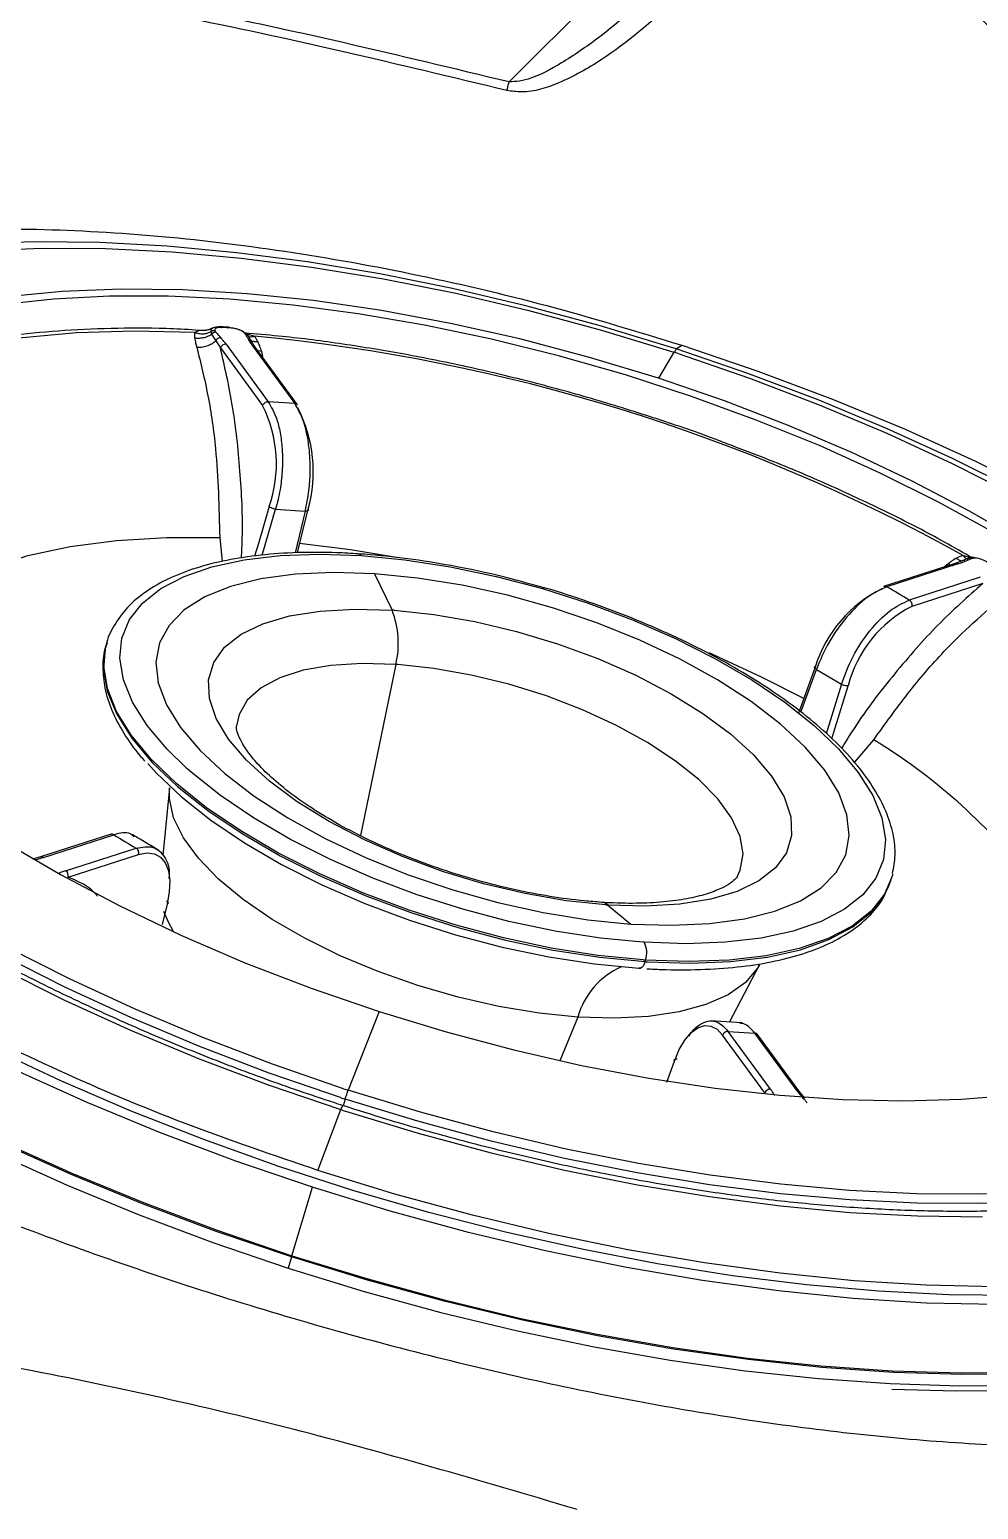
# Model space of a CAD drawing. Extents: x 400 to 501, y 484 to 634.
# Drawn here: x 452.685 to 454.964, y 540.84 to 544.394 of the extents above; entities that cross this region are included whole.
import ezdxf

# ---------------------------------------------------------------- set-up
doc = ezdxf.new("R2010")
doc.units = 0
doc.header["$MEASUREMENT"] = 0
doc.layers.add('DIM', color=3, linetype='Continuous')
doc.layers.add('GEOMETRY', color=3, linetype='Continuous', lineweight=25)

# ---------------------------------------------------------------- blocks, each defined once
blk = doc.blocks.new('2026 GRANDEE')
at = {"layer": 'GEOMETRY', "ltscale": 16}
for p, q in [((3.4119, -52.5717), (3.716, -52.2676)), ((2.6804, -53.1684), (2.6587, -53.1674)), ((2.6949, -53.172), (2.6966, -53.1777)), ((2.7373, -53.1606), (2.7234, -53.1597)), ((2.6966, -53.1777), (2.7069, -53.1934)), ((2.7069, -53.1934), (2.7181, -53.2106)), ((2.7317, -53.2013), (2.8331, -53.3397)), ((2.7842, -53.1803), (2.7798, -53.1752)), ((2.787, -53.1759), (2.7799, -53.1753)), ((2.7804, -53.1759), (2.8, -53.1826)), ((2.7922, -53.1941), (2.7841, -53.1802)), ((2.8018, -53.2088), (2.7921, -53.1939)), ((2.7953, -53.2055), (2.8967, -53.3439)), ((2.9032, -53.3472), (2.8018, -53.2088)), ((3.8134, -53.213), (3.827, -53.2041)), ((2.7181, -53.2106), (2.8195, -53.349)), ((2.8174, -53.219), (2.8081, -53.2175)), ((2.8213, -53.2355), (2.8174, -53.219)), ((3.8073, -53.2206), (3.7706, -53.2834)), ((2.8967, -53.3439), (2.8331, -53.3397)), ((2.8357, -53.5916), (2.8095, -53.6801)), ((2.8182, -53.7081), (2.8509, -53.5978)), ((2.8509, -53.5978), (2.9221, -53.6026)), ((2.9033, -53.7022), (2.9287, -53.5978)), ((2.9221, -53.6026), (2.8977, -53.7026)), ((2.7166, -53.6661), (2.7227, -53.7234)), ((2.8095, -53.6801), (2.8004, -53.7105)), ((4.4835, -53.7283), (4.3115, -53.7836)), ((4.4902, -53.7292), (4.3197, -53.7841)), ((4.4669, -53.7287), (4.4573, -53.7367)), ((4.5007, -53.7217), (4.4833, -53.7283)), ((4.515, -53.7155), (4.5005, -53.7217)), ((4.5029, -53.7088), (4.506, -53.7127)), ((4.5029, -53.7088), (4.521, -53.7142)), ((4.519, -53.7149), (4.5115, -53.7175)), ((4.5221, -53.7138), (4.515, -53.7155)), ((3.0882, -53.7528), (3.1306, -53.8403)), ((4.5439, -53.7613), (4.3734, -53.8161)), ((4.5498, -53.7766), (4.3793, -53.8315)), ((2.4453, -53.9185), (2.4442, -53.9223)), ((3.1398, -53.9705), (3.0548, -54.3817)), ((4.1479, -53.975), (4.1073, -54.0877)), ((4.113, -54.0857), (4.1501, -53.9825)), ((4.1501, -53.9825), (4.2102, -54.0184)), ((4.2102, -54.0184), (4.1739, -54.1371)), ((4.1923, -54.1336), (4.2264, -54.0219)), ((4.1875, -54.1492), (4.1923, -54.1336)), ((4.2415, -54.2062), (4.2881, -54.1518)), ((2.5957, -54.2671), (2.5795, -54.4299)), ((2.4581, -54.3779), (2.2861, -54.4332)), ((2.2928, -54.4341), (2.462, -54.3797)), ((2.3464, -54.4662), (2.5157, -54.4118)), ((2.2859, -54.4332), (2.267, -54.4383)), ((2.3524, -54.4816), (2.5217, -54.4271)), ((4.3236, -54.5045), (4.3299, -54.4872)), ((4.3299, -54.4872), (4.331, -54.4834)), ((2.59, -54.5464), (2.5783, -54.5952)), ((3.6495, -54.5486), (3.7046, -54.5942)), ((3.7366, -54.638), (3.7243, -54.6371)), ((3.7397, -54.6808), (3.7385, -54.6846)), ((3.9414, -54.8297), (4.0137, -54.6919)), ((3.0997, -54.8045), (3.0253, -54.9933)), ((3.5771, -54.8176), (3.5338, -54.9225)), ((3.972, -54.8317), (3.8953, -54.8266)), ((4.0265, -54.9998), (3.925, -54.8613)), ((3.9386, -54.852), (4.0023, -54.8562)), ((4.0401, -54.9905), (3.9386, -54.852)), ((4.1038, -54.9948), (4.0023, -54.8562)), ((4.1102, -54.9981), (4.0086, -54.8594)), ((3.7909, -54.9742), (3.8091, -54.9236)), ((3.0181, -55.0149), (3.0134, -55.0306)), ((4.1222, -55.0127), (4.1103, -54.9981)), ((4.1139, -55.0025), (4.1106, -54.9981)), ((2.9527, -55.1862), (3.0075, -55.04)), ((2.8902, -55.3908), (2.9394, -55.2265)), ((2.8889, -55.3938), (2.8808, -55.4206)), ((2.8808, -55.4206), (2.8806, -55.4213))]:
    blk.add_line(p, q, dxfattribs=at)
at = {"layer": 'GEOMETRY', "ltscale": 16, "flags": 128}
for points in [[(3.8024, -53.2095), (3.6279, -53.1565), (3.4521, -53.1092), (3.2761, -53.0678), (3.1009, -53.0327), (2.9275, -53.0039), (2.7569, -52.9817), (2.5901, -52.9662), (2.4281, -52.9575), (2.2719, -52.9557), (2.1223, -52.9607), (1.9803, -52.9725), (1.8467, -52.991), (1.7221, -53.0162), (1.6169, -53.0449)], [(1.4032, -53.184), (1.4479, -53.1556), (1.5366, -53.1099), (1.6369, -53.0703), (1.7481, -53.037), (1.8696, -53.0103), (2.0005, -52.9904), (2.1402, -52.9773), (2.2877, -52.9712), (2.4421, -52.972), (2.6026, -52.9799), (2.768, -52.9946), (2.9374, -53.0162), (3.1098, -53.0445), (3.284, -53.0793), (3.4591, -53.1204), (3.6338, -53.1676), (3.8073, -53.2206)], [(2.1908, -54.7004), (2.3435, -54.7768), (2.5025, -54.8493), (2.6668, -54.9176), (2.8355, -54.9813), (3.0075, -55.0399)], [(4.5767, -53.6541), (4.4438, -53.5809), (4.3037, -53.5111), (4.1574, -53.4451), (4.0058, -53.3836), (3.8501, -53.3268), (3.6914, -53.2753), (3.5309, -53.2294), (3.3696, -53.1894), (3.2088, -53.1555), (3.0496, -53.1282), (2.8932, -53.1075), (2.7406, -53.0935), (2.593, -53.0865), (2.4514, -53.0864), (2.3168, -53.0933), (2.1903, -53.107)], [(3.7707, -53.2834), (3.6049, -53.2331), (3.4379, -53.189), (3.2709, -53.1514), (3.1051, -53.1206), (2.9418, -53.0968), (2.7823, -53.0803), (2.6277, -53.071), (2.4793, -53.0692), (2.3382, -53.0748), (2.2054, -53.0878), (2.082, -53.108), (1.9688, -53.1354), (1.8669, -53.1697), (1.7768, -53.2106), (1.6994, -53.2579), (1.6352, -53.3111), (1.5847, -53.37), (1.5608, -53.4084)], [(2.6561, -53.1731), (2.5109, -53.1701), (2.3726, -53.1744), (2.2423, -53.1859), (2.1209, -53.2045), (2.0095, -53.2301), (1.9088, -53.2625), (1.8196, -53.3013), (1.7427, -53.3465), (1.6786, -53.3974), (1.6277, -53.4539), (1.5906, -53.5155)], [(3.827, -53.2041), (4.0096, -53.2663), (4.1886, -53.3336), (4.3632, -53.4058), (4.5323, -53.4824), (4.6951, -53.563), (4.8505, -53.6471), (4.9978, -53.7343), (5.1361, -53.8241), (5.2646, -53.9159), (5.3827, -54.0093), (5.4896, -54.1038), (5.5847, -54.1987), (5.6676, -54.2936), (5.7225, -54.366)], [(5.3989, -54.094), (5.3688, -54.0642), (5.2706, -53.975), (5.1615, -53.8867), (5.0423, -53.7998), (4.9134, -53.7148), (4.7758, -53.6322), (4.6301, -53.5525), (4.4774, -53.4762), (4.3184, -53.4037), (4.1541, -53.3354), (3.9854, -53.2717), (3.8134, -53.213)], [(3.8185, -53.2242), (3.9893, -53.283), (4.1567, -53.3468), (4.3194, -53.4153), (4.4767, -53.488), (4.6274, -53.5645), (4.7707, -53.6444), (4.9056, -53.7271), (5.0314, -53.8122), (5.1473, -53.8991), (5.2525, -53.9872), (5.3465, -54.0761), (5.4286, -54.1652), (5.4983, -54.2539), (5.5552, -54.3417), (5.599, -54.428), (5.6245, -54.4959)], [(5.3453, -54.5794), (5.3494, -54.5524), (5.3504, -54.4801), (5.3376, -54.4045), (5.3111, -54.3264), (5.271, -54.2463), (5.2178, -54.1647), (5.1517, -54.0822), (5.0732, -53.9994), (4.983, -53.917), (4.8816, -53.8354), (4.7697, -53.7554), (4.6483, -53.6775), (4.5181, -53.6022), (4.3801, -53.5301), (4.2353, -53.4617), (4.0847, -53.3974), (3.9295, -53.3379), (3.7707, -53.2834)], [(4.631, -55.4864), (4.4682, -55.4847), (4.2997, -55.4762), (4.1264, -55.4609), (3.949, -55.4389), (3.7687, -55.4103), (3.5863, -55.3753), (3.4029, -55.3341), (3.2194, -55.2869), (3.0367, -55.234), (2.856, -55.1755), (2.678, -55.1119), (2.5039, -55.0435), (2.3344, -54.9706), (2.1705, -54.8936)], [(1.5284, -53.493), (1.5262, -53.5025), (1.5187, -53.5753), (1.5258, -53.6516), (1.5474, -53.7309), (1.5833, -53.8125), (1.6334, -53.8959), (1.6971, -53.9805), (1.7741, -54.0655), (1.8637, -54.1504), (1.9653, -54.2345), (2.0781, -54.3171), (2.2012, -54.3976), (2.3337, -54.4755), (2.4746, -54.55), (2.6228, -54.6207), (2.7772, -54.6871), (2.9365, -54.7485), (3.0997, -54.8045)], [(2.8889, -55.3938), (2.7084, -55.3324), (2.5313, -55.266), (2.3584, -55.1949), (2.1907, -55.1195), (2.0291, -55.0402), (1.8745, -54.9575), (1.7276, -54.8717), (1.5893, -54.7834), (1.4603, -54.693), (1.3412, -54.6009), (1.2328, -54.5078), (1.1356, -54.414), (1.0501, -54.3201), (0.9767, -54.2266), (0.916, -54.1339), (0.8681, -54.0426), (0.8333, -53.9532), (0.8119, -53.8661), (0.8039, -53.7818), (0.8095, -53.7008), (0.8284, -53.6234), (0.855, -53.561)], [(0.8308, -53.6417), (0.817, -53.7029), (0.8115, -53.7837), (0.8195, -53.8677), (0.8408, -53.9545), (0.8755, -54.0437), (0.9232, -54.1347), (0.9838, -54.2271), (1.0569, -54.3203), (1.1422, -54.4139), (1.2391, -54.5074), (1.3472, -54.6003), (1.4659, -54.6921), (1.5945, -54.7822), (1.7324, -54.8703), (1.8788, -54.9558), (2.033, -55.0383), (2.1941, -55.1173), (2.3613, -55.1925), (2.5337, -55.2634), (2.7103, -55.3296), (2.8902, -55.3908)], [(2.9394, -55.2265), (2.7552, -55.1638), (2.5746, -55.0958), (2.3984, -55.023), (2.2277, -54.9457), (2.0635, -54.8643), (1.9067, -54.7795), (1.758, -54.6915), (1.6185, -54.6009), (1.4888, -54.5082), (1.3697, -54.414), (1.2618, -54.3187), (1.1658, -54.2229), (1.0822, -54.1271), (1.0114, -54.0319), (0.9539, -53.9377), (0.9099, -53.8452), (0.8798, -53.7548), (0.8636, -53.667), (0.8634, -53.6647)], [(2.0765, -53.7802), (2.0875, -53.7741), (2.1656, -53.7384), (2.2557, -53.7094), (2.357, -53.6875), (2.4683, -53.6729), (2.5886, -53.6657), (2.7166, -53.6661)], [(2.6377, -54.2206), (2.5891, -54.1734), (2.5419, -54.117), (2.5071, -54.0614), (2.4853, -54.0075), (2.4767, -53.956), (2.4816, -53.9076), (2.4998, -53.8631), (2.5311, -53.8232), (2.575, -53.7884), (2.6309, -53.7591), (2.698, -53.736), (2.7752, -53.7192), (2.8615, -53.709), (2.9556, -53.7056), (3.0561, -53.709)], [(2.9082, -53.6794), (3.0304, -53.695), (3.1413, -53.7134)], [(3.0561, -53.709), (3.1616, -53.7192), (3.2705, -53.736), (3.3812, -53.7592), (3.4922, -53.7885), (3.6017, -53.8233), (3.7083, -53.8633), (3.8103, -53.9078), (3.9063, -53.9562), (3.9948, -54.0077), (4.0747, -54.0616), (4.1446, -54.1172), (4.2036, -54.1736), (4.2508, -54.23), (4.2856, -54.2856), (4.3075, -54.3395), (4.316, -54.3911), (4.3111, -54.4394), (4.2929, -54.4839), (4.2616, -54.5238), (4.2177, -54.5587), (4.1618, -54.5879), (4.0948, -54.6111), (4.0175, -54.6279), (3.9313, -54.638), (3.8372, -54.6414), (3.7366, -54.638)], [(3.0882, -53.7528), (2.9898, -53.7497), (2.8983, -53.7539), (2.8154, -53.7652), (2.7425, -53.7836), (2.6807, -53.8086), (2.6312, -53.8398), (2.5947, -53.8768), (2.572, -53.9188), (2.5634, -53.9652), (2.569, -54.0152), (2.5888, -54.0679), (2.6224, -54.1223), (2.6693, -54.1777), (2.7286, -54.233), (2.7993, -54.2872), (2.8802, -54.3395), (2.97, -54.389), (3.067, -54.4348), (3.1697, -54.4761), (3.2763, -54.5123), (3.3849, -54.5426), (3.4938, -54.5666), (3.6009, -54.5839), (3.7046, -54.5942)], [(3.7046, -54.5942), (3.803, -54.5973), (3.8944, -54.5931), (3.9773, -54.5818), (4.0502, -54.5635), (4.112, -54.5384), (4.1616, -54.5072), (4.198, -54.4702), (4.2207, -54.4282), (4.2293, -54.3818), (4.2237, -54.3318), (4.2039, -54.2792), (4.1703, -54.2247), (4.1235, -54.1693), (4.0642, -54.1141), (3.9934, -54.0598), (3.9125, -54.0075), (3.8227, -53.958), (3.7257, -53.9122), (3.623, -53.8709), (3.5164, -53.8348), (3.4078, -53.8044), (3.299, -53.7804), (3.1918, -53.7631), (3.0882, -53.7528)], [(3.6444, -54.5483), (3.5491, -54.5382), (3.4505, -54.5211), (3.3507, -54.4975), (3.2517, -54.4677), (3.1555, -54.4323), (3.0641, -54.3922), (2.9792, -54.348), (2.9027, -54.3007), (2.8361, -54.2513), (2.7806, -54.2007), (2.7376, -54.15), (2.7077, -54.1002), (2.6917, -54.0523), (2.6898, -54.0073), (2.7021, -53.9661), (2.7283, -53.9295), (2.7679, -53.8983), (2.8202, -53.873), (2.8839, -53.8543), (2.958, -53.8425), (3.0408, -53.8378), (3.1306, -53.8403)], [(3.1357, -53.8407), (3.2311, -53.8508), (3.3297, -53.8678), (3.4295, -53.8915), (3.5285, -53.9213), (3.6247, -53.9566), (3.7161, -53.9968), (3.8009, -54.041), (3.8775, -54.0882), (3.9441, -54.1377), (3.9995, -54.1882), (4.0426, -54.239), (4.0725, -54.2888), (4.0885, -54.3367), (4.0904, -54.3817), (4.0781, -54.4229), (4.0519, -54.4595), (4.0122, -54.4907), (3.96, -54.5159), (3.8962, -54.5347), (3.8222, -54.5465), (3.7394, -54.5512), (3.6495, -54.5486)], [(3.0069, -55.0112), (2.835, -54.9521), (2.6666, -54.8879), (2.5029, -54.819), (2.3447, -54.7458), (2.193, -54.6688), (2.0489, -54.5884), (1.9131, -54.5052), (1.7866, -54.4196), (1.67, -54.3323), (1.5641, -54.2436), (1.4696, -54.1542), (1.387, -54.0645), (1.3168, -53.9753), (1.2603, -53.8883)], [(2.4429, -53.9274), (2.4434, -53.9254), (2.4453, -53.9185)], [(0.8168, -53.9511), (0.8253, -53.9801), (0.86, -54.0695), (0.9079, -54.1608), (0.9687, -54.2534), (1.042, -54.3469), (1.1276, -54.4408), (1.2248, -54.5346), (1.3332, -54.6278), (1.4522, -54.7198), (1.5813, -54.8102), (1.7196, -54.8986), (1.8664, -54.9843), (2.0211, -55.0671), (2.1827, -55.1463), (2.3504, -55.2217), (2.5232, -55.2928), (2.7004, -55.3592), (2.8808, -55.4206)], [(2.4442, -53.9223), (2.4416, -53.9317), (2.4371, -53.9817), (2.4463, -54.0349), (2.4692, -54.0905), (2.5054, -54.1479), (2.5544, -54.206), (2.6155, -54.2642), (2.6879, -54.3214), (2.7703, -54.377), (2.8618, -54.4301), (2.9608, -54.4799), (3.0661, -54.5257), (3.176, -54.5669), (3.289, -54.6027), (3.4034, -54.6329), (3.5175, -54.6567), (3.6298, -54.6741), (3.7385, -54.6846)], [(3.7344, -54.6804), (3.6254, -54.6696), (3.513, -54.6519), (3.3988, -54.6277), (3.2844, -54.5973), (3.1715, -54.5611), (3.0618, -54.5197), (2.9568, -54.4737), (2.8581, -54.4237), (2.7671, -54.3705), (2.6851, -54.3148), (2.6133, -54.2574), (2.5528, -54.1993), (2.5044, -54.1411), (2.4688, -54.0839), (2.4466, -54.0283), (2.4381, -53.9752), (2.4429, -53.9274)], [(3.892, -53.9421), (4.0179, -54.0001), (4.1206, -54.0529)], [(3.1398, -53.9705), (3.0583, -53.9683), (2.9835, -53.9731), (2.9172, -53.9846), (2.8609, -54.0026), (2.8158, -54.0268), (2.7828, -54.0565), (2.7629, -54.0912), (2.7568, -54.1184)], [(3.9609, -54.4792), (3.9673, -54.4647), (3.9739, -54.4259), (3.9669, -54.3838), (3.9466, -54.3393), (3.9134, -54.2935), (3.8679, -54.2474), (3.8113, -54.2019), (3.7448, -54.1581), (3.6698, -54.117), (3.5881, -54.0794), (3.5014, -54.0463), (3.4116, -54.0183), (3.3209, -53.9961), (3.2311, -53.9801), (3.1443, -53.9708)], [(3.0141, -54.9897), (2.8433, -54.931), (2.676, -54.8671), (2.5132, -54.7986), (2.3559, -54.7259), (2.2052, -54.6494), (2.0619, -54.5695), (1.927, -54.4868), (1.8012, -54.4017), (1.6853, -54.3148), (1.5801, -54.2267), (1.4861, -54.1378), (1.404, -54.0488), (1.3775, -54.0168)], [(3.0185, -55.0435), (3.193, -55.0965), (3.3688, -55.1438), (3.5448, -55.1851), (3.72, -55.2203), (3.8934, -55.249), (4.064, -55.2712), (4.2308, -55.2867), (4.3928, -55.2954), (4.549, -55.2973)], [(2.5437, -54.2088), (2.5646, -54.2319), (2.6244, -54.2888), (2.6952, -54.3449), (2.7759, -54.3992), (2.8653, -54.4512), (2.9623, -54.4999), (3.0652, -54.5447), (3.1728, -54.585), (3.2833, -54.6201), (3.3953, -54.6496), (3.507, -54.6729), (3.6168, -54.6899), (3.7232, -54.7002)], [(3.7243, -54.6371), (3.6312, -54.6278), (3.5223, -54.611), (3.4115, -54.5878), (3.3006, -54.5585), (3.191, -54.5237), (3.0844, -54.4837), (2.9824, -54.4392), (2.8864, -54.3909), (2.7979, -54.3393), (2.7181, -54.2854), (2.6481, -54.2298), (2.6377, -54.2206)], [(3.5771, -54.8176), (3.4839, -54.8083), (3.3876, -54.7923), (3.2898, -54.7701), (3.1924, -54.7421), (3.0973, -54.7086), (3.0062, -54.6705), (2.9207, -54.6284), (2.8425, -54.5831), (2.7731, -54.5353), (2.7138, -54.4861), (2.6655, -54.4364), (2.6293, -54.387), (2.6058, -54.3388), (2.5955, -54.2929), (2.5957, -54.2668)], [(2.5217, -54.4271), (2.5418, -54.4233), (2.5596, -54.4255), (2.5744, -54.4337), (2.5857, -54.4475), (2.5931, -54.4664), (2.5963, -54.4897), (2.5953, -54.5167), (2.59, -54.5464)], [(4.331, -54.4834), (4.3139, -54.5222), (4.2815, -54.5634), (4.236, -54.5992), (4.1783, -54.6293), (4.1091, -54.6531), (4.0294, -54.6704), (3.9404, -54.6809), (3.8433, -54.6843), (3.7397, -54.6808)], [(4.3334, -54.4745), (4.3329, -54.4765), (4.331, -54.4834)], [(3.7441, -54.6849), (3.8475, -54.6881), (3.9441, -54.6842), (4.0326, -54.6734), (4.1118, -54.6558), (4.1805, -54.6316), (4.2376, -54.6013), (4.2823, -54.5651), (4.3141, -54.5238), (4.3236, -54.5045)], [(2.5816, -54.5636), (2.5915, -54.5874), (2.6057, -54.6129)], [(3.0997, -54.8045), (3.2609, -54.8535), (3.4234, -54.8967), (3.586, -54.9337), (3.7475, -54.9643), (3.9067, -54.9883), (4.0625, -55.0055), (4.2138, -55.0157), (4.3595, -55.019), (4.4986, -55.0152), (4.63, -55.0044), (4.7527, -54.9867), (4.866, -54.9622), (4.969, -54.9311), (5.0609, -54.8936), (5.1411, -54.85), (5.209, -54.8005), (5.2641, -54.7457), (5.3061, -54.6857), (5.3312, -54.6311)], [(4.0135, -54.6924), (4.0089, -54.7004), (3.9796, -54.7349), (3.9379, -54.7642), (3.8845, -54.7878), (3.8205, -54.8052), (3.7469, -54.8161), (3.6653, -54.8203), (3.5771, -54.8176)], [(3.7385, -54.6846), (3.7371, -54.6886), (3.7355, -54.6922), (3.7337, -54.6952), (3.7317, -54.6976), (3.7296, -54.6994), (3.7275, -54.7004), (3.7253, -54.7006), (3.7232, -54.7002)], [(3.8091, -54.9236), (3.8208, -54.8959), (3.8344, -54.8728), (3.8493, -54.8551), (3.8651, -54.8433), (3.8811, -54.838), (3.8968, -54.8393), (3.9116, -54.8471), (3.925, -54.8613)], [(5.8486, -54.9901), (5.809, -55.0619), (5.756, -55.1289), (5.6897, -55.1907), (5.6105, -55.2469), (5.5189, -55.2972), (5.4154, -55.3413), (5.3006, -55.3791), (5.1751, -55.4102), (5.0396, -55.4346), (4.8949, -55.452), (4.7418, -55.4623), (4.5811, -55.4656), (4.4137, -55.4618), (4.2406, -55.4509), (4.0628, -55.433), (3.8812, -55.4081), (3.6969, -55.3765), (3.5108, -55.3383), (3.3241, -55.2936), (3.1377, -55.2428), (2.9527, -55.1862)], [(5.3092, -55.1232), (5.3026, -55.1262), (5.2017, -55.1661), (5.0898, -55.1995), (4.9676, -55.2264), (4.8359, -55.2464), (4.6953, -55.2596), (4.5469, -55.2658), (4.3916, -55.2649), (4.2302, -55.257), (4.0637, -55.2422), (3.8933, -55.2205), (3.7199, -55.192), (3.5446, -55.157), (3.3685, -55.1156), (3.1926, -55.0681), (3.0181, -55.0149)], [(5.1498, -55.1585), (5.0845, -55.1769), (4.9631, -55.2036), (4.8321, -55.2235), (4.6924, -55.2366), (4.5449, -55.2427), (4.3905, -55.2419), (4.2301, -55.2341), (4.0646, -55.2193), (3.8952, -55.1977), (3.7229, -55.1694), (3.5486, -55.1346), (3.3736, -55.0935), (3.1988, -55.0463), (3.0253, -54.9933)], [(5.8614, -55.0286), (5.8215, -55.1011), (5.768, -55.1687), (5.701, -55.231), (5.6212, -55.2877), (5.5288, -55.3385), (5.4243, -55.383), (5.3085, -55.4211), (5.1818, -55.4525), (5.0451, -55.4771), (4.8991, -55.4947), (4.7446, -55.5051), (4.5824, -55.5084), (4.4136, -55.5046), (4.2389, -55.4936), (4.0595, -55.4755), (3.8763, -55.4504), (3.6903, -55.4185), (3.5025, -55.3799), (3.3141, -55.3349), (3.126, -55.2837), (2.9394, -55.2265)], [(4.6623, -55.6747), (4.5019, -55.6764), (4.3353, -55.6712), (4.1633, -55.6592), (3.9869, -55.6404), (3.807, -55.615), (3.6245, -55.583), (3.4405, -55.5447), (3.2559, -55.5002), (3.0717, -55.4498), (2.8889, -55.3938)], [(2.8902, -55.3908), (3.0725, -55.4467), (3.2561, -55.4969), (3.4402, -55.5413), (3.6236, -55.5795), (3.8055, -55.6113), (3.9849, -55.6367), (4.1608, -55.6554), (4.3323, -55.6674), (4.4984, -55.6725), (4.6583, -55.6708), (4.8111, -55.6623), (4.9561, -55.647), (5.0923, -55.625), (5.2192, -55.5964), (5.336, -55.5614), (5.4421, -55.5201), (5.5369, -55.4728), (5.62, -55.4197), (5.6908, -55.3612), (5.7491, -55.2974), (5.7944, -55.2288), (5.8266, -55.1558), (5.8318, -55.1398)], [(5.7126, -55.3688), (5.6772, -55.4052), (5.6063, -55.4638), (5.5233, -55.5168), (5.4285, -55.5641), (5.3224, -55.6054), (5.2056, -55.6404), (5.0788, -55.669), (4.9426, -55.691), (4.7976, -55.7063), (4.6449, -55.7148), (4.485, -55.7165), (4.3317, -55.712)], [(2.8808, -55.4206), (3.0636, -55.4767), (3.2478, -55.5271), (3.4324, -55.5716), (3.6165, -55.6099), (3.7989, -55.6419), (3.9789, -55.6673), (4.1553, -55.686), (4.3273, -55.698), (4.4939, -55.7032), (4.6543, -55.7015), (4.8075, -55.693), (4.9529, -55.6776), (5.0896, -55.6555), (5.2168, -55.6268), (5.334, -55.5917), (5.4404, -55.5503), (5.5355, -55.5029), (5.6188, -55.4497), (5.671, -55.4081)]]:
    blk.add_lwpolyline(points, dxfattribs=at)
at = {"layer": 'GEOMETRY', "ltscale": 16}
for centre, radius, start, end in [((2.7313, -53.2152), 0.0139, 88.2026, 160.6734), ((2.795, -53.214), 0.00851, 37.6321, 88.0264), ((2.3915, -57.5227), 4.3594, 61.0309, 84.6219), ((2.0558, -58.6493), 5.7134, 72.0837, 72.1994), ((2.1029, -58.4923), 5.5404, 71.9622, 72.0835), ((2.5406, -53.4894), 0.3122, 340.8961, 26.7346), ((2.6097, -53.507), 0.3317, 344.1122, 27.3574), ((3.0489, -53.7133), 0.00832, 30.8631, 83.0386), ((4.4858, -53.736), 0.0081, 57.2423, 107.9127), ((4.4474, -54.0704), 0.3144, 116.3839, 162.3422), ((3.0358, -55.9963), 2.5578, 58.4694, 59.8703), ((2.9257, -53.9202), 0.22, 346.7966, 21.304), ((3.0465, -55.1118), 1.2742, 85.9859, 86.2163), ((4.514, -54.0962), 0.297, 116.9569, 165.5091), ((3.0668, -55.0743), 1.1062, 85.9859, 86.2163), ((3.5572, -55.3507), 1.4042, 38.3223, 58.6289), ((3.7996, -52.1998), 2.5575, 238.4668, 239.8678), ((2.2884, -54.441), 0.0081, 57.2428, 107.8942), ((2.3386, -54.4781), 0.0142, 345.6466, 56.6855), ((3.6323, -54.5678), 0.0258, 48.0183, 85.6105), ((3.7336, -53.2772), 1.2742, 265.9859, 266.2163), ((3.6873, -54.663), 0.0553, 341.2168, 26.8839), ((3.7576, -54.8681), 0.1874, 114.0166, 164.3932), ((3.8337, -53.03), 1.6738, 266.2164, 266.4036), ((3.8535, -52.9601), 1.7244, 266.0398, 266.2164), ((3.8514, -52.9776), 1.7107, 266.2164, 266.4036), ((4.7329, -49.7111), 5.5741, 251.9624, 252.0837), ((4.7297, -49.7216), 5.5404, 251.9622, 252.0839), ((4.0397, -55.0044), 0.0139, 88.2027, 160.6734), ((4.1035, -55.0033), 0.0085, 37.2224, 88.0375), ((4.7651, -49.6036), 5.7134, 252.0837, 252.1994)]:
    blk.add_arc(centre, radius, start, end, dxfattribs=at)
for points, knots in [([(3.4067, -52.5923), (3.1449, -52.5293), (2.6213, -52.4033), (2.0889, -52.3219), (1.8226, -52.2812)], [0, 0, 0, 0, 0.4999261, 1, 1, 1, 1]), ([(3.4119, -52.5717), (3.1483, -52.5083), (2.6239, -52.3822), (2.0907, -52.3008), (1.8255, -52.2603)], [0, 0, 0, 0, 0.5027554, 1, 1, 1, 1]), ([(5.1823, -52.9527), (5.107, -52.8841), (4.9549, -52.7455), (4.7319, -52.5292), (4.5834, -52.3823), (4.5088, -52.3085)], [0, 0, 0, 0, 0.3283058, 0.6626948, 1, 1, 1, 1]), ([(3.7818, -52.3334), (3.7262, -52.3836), (3.643, -52.4587), (3.5265, -52.5346), (3.4582, -52.5691), (3.4202, -52.5712), (3.4119, -52.5717)], [0, 0, 0, 0, 0.499943, 0.74791, 0.945056, 1, 1, 1, 1]), ([(5.1494, -52.9943), (5.0345, -52.89), (4.8037, -52.6806), (4.5836, -52.4579), (4.4732, -52.3461)], [0, 0, 0, 0, 0.498134, 1, 1, 1, 1]), ([(3.8122, -52.3752), (3.7542, -52.4263), (3.6667, -52.5032), (3.5409, -52.573), (3.4614, -52.5995), (3.4183, -52.5938), (3.4067, -52.5923)], [0, 0, 0, 0, 0.485328, 0.73169, 0.927665, 1, 1, 1, 1]), ([(3.4067, -52.5923), (3.4075, -52.589), (3.4092, -52.5823), (3.411, -52.5752), (3.4119, -52.5717)], [0, 0, 0, 0, 0.5, 1, 1, 1, 1]), ([(1.4393, -53.0257), (1.4524, -53.0208), (1.5292, -52.9919), (1.7024, -52.9587), (1.9559, -52.9284), (2.2368, -52.9214), (2.5367, -52.9358), (2.8514, -52.9718), (3.1751, -53.029), (3.503, -53.1049), (3.719, -53.171), (3.827, -53.2041)], [0, 0, 0, 0, 0.025097, 0.14696, 0.268823, 0.390686, 0.512548, 0.634411, 0.756274, 0.878137, 1, 1, 1, 1]), ([(2.6587, -53.1674), (2.6349, -53.1662), (2.565, -53.1625), (2.4545, -53.1631), (2.3278, -53.1688), (2.2083, -53.181), (2.0961, -53.1991), (1.9927, -53.2236), (1.91, -53.2488), (1.866, -53.2682), (1.8499, -53.2753)], [0, 0, 0, 0, 0.072577, 0.213334, 0.354162, 0.495073, 0.636082, 0.777198, 0.918422, 1, 1, 1, 1]), ([(2.6561, -53.1731), (2.6558, -53.1754), (2.6553, -53.1796), (2.6559, -53.1841), (2.6562, -53.1861)], [0, 0, 0, 0, 0.560414, 1, 1, 1, 1]), ([(2.6561, -53.1731), (2.6606, -53.1709), (2.6684, -53.167), (2.6787, -53.1679), (2.6831, -53.1683)], [0, 0, 0, 0, 0.566596, 1, 1, 1, 1]), ([(2.6561, -53.1731), (2.6593, -53.1741), (2.6657, -53.1761), (2.6761, -53.1768), (2.6863, -53.1756), (2.692, -53.1732), (2.6949, -53.172)], [0, 0, 0, 0, 0.241791, 0.494708, 0.75041, 1, 1, 1, 1]), ([(2.7004, -53.1622), (2.6971, -53.1641), (2.6908, -53.1676), (2.6852, -53.1678), (2.6825, -53.1679)], [0, 0, 0, 0, 0.519625, 1, 1, 1, 1]), ([(2.6995, -53.1634), (2.6983, -53.1639), (2.695, -53.1652), (2.6949, -53.1694), (2.6949, -53.172)], [0, 0, 0, 0, 0.3782879, 1, 1, 1, 1]), ([(2.7052, -53.1692), (2.7042, -53.1691), (2.7022, -53.169), (2.6985, -53.1697), (2.6963, -53.1712), (2.6949, -53.172)], [0, 0, 0, 0, 0.27723, 0.562127, 1, 1, 1, 1]), ([(2.7073, -53.1725), (2.7064, -53.1725), (2.7045, -53.1726), (2.7016, -53.1737), (2.6988, -53.1754), (2.6974, -53.177), (2.6966, -53.1777)], [0, 0, 0, 0, 0.245366, 0.5, 0.754634, 1, 1, 1, 1]), ([(2.7237, -53.1597), (2.7214, -53.1597), (2.7168, -53.1596), (2.7102, -53.1602), (2.704, -53.1612), (2.7009, -53.1624), (2.6994, -53.163)], [0, 0, 0, 0, 0.2369, 0.480853, 0.732788, 1, 1, 1, 1]), ([(2.726, -53.1612), (2.7221, -53.1611), (2.7148, -53.1609), (2.7075, -53.1628), (2.7045, -53.1658), (2.7049, -53.1681), (2.7052, -53.1692)], [0, 0, 0, 0, 0.333668, 0.622821, 0.821753, 1, 1, 1, 1]), ([(2.7073, -53.1725), (2.7068, -53.1719), (2.7059, -53.1707), (2.7054, -53.1697), (2.7052, -53.1692)], [0, 0, 0, 0, 0.5597849, 1, 1, 1, 1]), ([(2.7191, -53.1858), (2.7168, -53.1833), (2.7129, -53.1789), (2.709, -53.1744), (2.7073, -53.1725)], [0, 0, 0, 0, 0.559999, 1, 1, 1, 1]), ([(2.726, -53.1612), (2.7256, -53.1607), (2.7247, -53.1598), (2.7231, -53.1596), (2.7215, -53.1604), (2.7206, -53.1617), (2.7201, -53.1623)], [0, 0, 0, 0, 0.244354, 0.500001, 0.755647, 1, 1, 1, 1]), ([(2.7399, -53.1621), (2.7373, -53.1619), (2.7327, -53.1616), (2.728, -53.1613), (2.726, -53.1612)], [0, 0, 0, 0, 0.56, 1, 1, 1, 1]), ([(2.7399, -53.1621), (2.7394, -53.1616), (2.7386, -53.1607), (2.737, -53.1605), (2.7354, -53.1613), (2.7345, -53.1626), (2.734, -53.1633)], [0, 0, 0, 0, 0.244354, 0.5, 0.755646, 1, 1, 1, 1]), ([(2.7751, -53.1738), (2.774, -53.1728), (2.7715, -53.1708), (2.7659, -53.1679), (2.7586, -53.1651), (2.7494, -53.163), (2.7432, -53.1624), (2.7399, -53.1621)], [0, 0, 0, 0, 0.149355, 0.312216, 0.493861, 0.732158, 1, 1, 1, 1]), ([(2.7765, -53.1739), (2.7749, -53.1726), (2.7711, -53.1694), (2.7654, -53.168), (2.7621, -53.1672)], [0, 0, 0, 0, 0.405415, 1, 1, 1, 1]), ([(2.6562, -53.1861), (2.6595, -53.1865), (2.6662, -53.1873), (2.6771, -53.186), (2.6878, -53.1829), (2.6937, -53.1794), (2.6966, -53.1777)], [0, 0, 0, 0, 0.240216, 0.49322, 0.749812, 1, 1, 1, 1]), ([(2.6562, -53.1861), (2.657, -53.1903), (2.6584, -53.1977), (2.6604, -53.2053), (2.6613, -53.2086)], [0, 0, 0, 0, 0.560604, 1, 1, 1, 1]), ([(2.6613, -53.2086), (2.6651, -53.2087), (2.6729, -53.2089), (2.6858, -53.2059), (2.698, -53.2007), (2.704, -53.1958), (2.7069, -53.1934)], [0, 0, 0, 0, 0.235267, 0.489145, 0.748904, 1, 1, 1, 1]), ([(2.6613, -53.2086), (2.6708, -53.2469), (2.6899, -53.3233), (2.7119, -53.4753), (2.7148, -53.5938), (2.7166, -53.6661)], [0, 0, 0, 0, 0.2801449, 0.560297, 1, 1, 1, 1]), ([(2.7191, -53.1858), (2.7179, -53.1859), (2.7157, -53.1861), (2.7121, -53.1877), (2.709, -53.1902), (2.7076, -53.1923), (2.7069, -53.1934)], [0, 0, 0, 0, 0.243098, 0.5, 0.756902, 1, 1, 1, 1]), ([(2.7317, -53.2013), (2.7295, -53.1984), (2.7256, -53.1933), (2.7211, -53.1881), (2.7191, -53.1858)], [0, 0, 0, 0, 0.559967, 1, 1, 1, 1]), ([(2.7751, -53.1738), (2.7757, -53.1744), (2.7768, -53.1756), (2.7775, -53.1767), (2.7779, -53.1772)], [0, 0, 0, 0, 0.559784, 1, 1, 1, 1]), ([(2.7751, -53.1738), (2.7759, -53.1738), (2.7774, -53.1739), (2.7793, -53.1747), (2.7808, -53.176), (2.7814, -53.1772), (2.7817, -53.1778)], [0, 0, 0, 0, 0.246536, 0.5, 0.753464, 1, 1, 1, 1]), ([(2.7779, -53.1772), (2.7793, -53.1796), (2.7819, -53.184), (2.7843, -53.1883), (2.7854, -53.1902)], [0, 0, 0, 0, 0.559999, 1, 1, 1, 1]), ([(2.7779, -53.1772), (2.7788, -53.1773), (2.7807, -53.1777), (2.7831, -53.1791), (2.785, -53.1811), (2.7856, -53.1828), (2.7858, -53.1836)], [0, 0, 0, 0, 0.245366, 0.5, 0.754634, 1, 1, 1, 1]), ([(2.8, -53.1826), (2.7977, -53.1832), (2.7929, -53.1845), (2.7877, -53.1843), (2.7858, -53.183), (2.785, -53.1825)], [0, 0, 0, 0, 0.371843, 0.760796, 1, 1, 1, 1]), ([(2.7854, -53.1902), (2.7871, -53.193), (2.79, -53.1981), (2.7937, -53.2032), (2.7953, -53.2055)], [0, 0, 0, 0, 0.559967, 1, 1, 1, 1]), ([(2.7854, -53.1902), (2.7866, -53.1904), (2.7889, -53.1909), (2.7916, -53.193), (2.7935, -53.1958), (2.7936, -53.198), (2.7937, -53.1991)], [0, 0, 0, 0, 0.243098, 0.5, 0.756902, 1, 1, 1, 1]), ([(3.9451, -53.4444), (3.9317, -53.4391), (3.8706, -53.4154), (3.7585, -53.3775), (3.61, -53.3313), (3.46, -53.2905), (3.3098, -53.2548), (3.1601, -53.2247), (3.0123, -53.2006), (2.8874, -53.1841), (2.8137, -53.1781), (2.787, -53.1759)], [0, 0, 0, 0, 0.036038, 0.163447, 0.290848, 0.418249, 0.545654, 0.673068, 0.800499, 0.927955, 1, 1, 1, 1]), ([(2.8081, -53.1962), (2.8053, -53.1962), (2.7994, -53.196), (2.7929, -53.1938), (2.7904, -53.1913), (2.7894, -53.1903)], [0, 0, 0, 0, 0.356311, 0.730685, 1, 1, 1, 1]), ([(2.8087, -53.1962), (2.8074, -53.1936), (2.805, -53.1889), (2.8016, -53.1845), (2.8, -53.1826)], [0, 0, 0, 0, 0.558793, 1, 1, 1, 1]), ([(2.8087, -53.1962), (2.8086, -53.1962), (2.8084, -53.1962), (2.8082, -53.1962), (2.8081, -53.1962)], [0, 0, 0, 0, 0.55936, 1, 1, 1, 1]), ([(2.8174, -53.219), (2.816, -53.2147), (2.8135, -53.207), (2.8101, -53.1995), (2.8087, -53.1962)], [0, 0, 0, 0, 0.559307, 1, 1, 1, 1]), ([(2.7688, -53.7153), (2.7695, -53.6995), (2.773, -53.6282), (2.7666, -53.5047), (2.7502, -53.3492), (2.7288, -53.2568), (2.7181, -53.2106)], [0, 0, 0, 0, 0.086782, 0.391195, 0.695609, 1, 1, 1, 1]), ([(2.8331, -53.3397), (2.8405, -53.3525), (2.8523, -53.3728), (2.8623, -53.4141), (2.8676, -53.4562), (2.8676, -53.5035), (2.8622, -53.5535), (2.8548, -53.5824), (2.8509, -53.5978)], [0, 0, 0, 0, 0.2246882, 0.3560715, 0.4998592, 0.6868134, 0.8326299, 1, 1, 1, 1]), ([(2.9221, -53.6026), (2.9255, -53.5862), (2.9316, -53.5564), (2.9348, -53.5063), (2.9332, -53.4601), (2.9269, -53.4186), (2.9161, -53.3773), (2.9042, -53.3569), (2.8967, -53.3439)], [0, 0, 0, 0, 0.176851, 0.320296, 0.500155, 0.642474, 0.773368, 1, 1, 1, 1]), ([(2.8967, -53.3439), (2.898, -53.3441), (2.9007, -53.3446), (2.9023, -53.3463), (2.9031, -53.3472)], [0, 0, 0, 0, 0.5084572, 1, 1, 1, 1]), ([(4.5233, -53.714), (4.5214, -53.7129), (4.4968, -53.699), (4.4326, -53.6616), (4.3219, -53.6055), (4.1878, -53.5425), (4.0619, -53.4885), (3.9795, -53.4574), (3.9451, -53.4444)], [0, 0, 0, 0, 0.010985, 0.140036, 0.371468, 0.60283, 0.834138, 1, 1, 1, 1]), ([(3.012, -55.0302), (2.9837, -55.0209), (2.9014, -54.9939), (2.767, -54.9455), (2.6106, -54.8841), (2.4586, -54.8187), (2.3116, -54.7497), (2.1705, -54.6775), (2.036, -54.6026), (1.9089, -54.5252), (1.7898, -54.4459), (1.6794, -54.3651), (1.5782, -54.2832), (1.4869, -54.2009), (1.4058, -54.1185), (1.3354, -54.0366), (1.276, -53.9557), (1.2278, -53.8763), (1.1909, -53.7987), (1.166, -53.7238), (1.153, -53.6642), (1.1525, -53.631), (1.1523, -53.6206)], [0, 0, 0, 0, 0.027798, 0.080677, 0.133557, 0.186427, 0.239283, 0.292119, 0.344932, 0.397714, 0.450461, 0.503166, 0.555822, 0.608421, 0.66096, 0.713437, 0.765864, 0.818269, 0.87069, 0.92322, 0.976016, 1, 1, 1, 1]), ([(3.0499, -53.705), (3.0326, -53.7041), (2.9824, -53.7012), (2.9027, -53.7012), (2.8139, -53.7072), (2.732, -53.7197), (2.6582, -53.7384), (2.5931, -53.7635), (2.538, -53.795), (2.4934, -53.8325), (2.4622, -53.8757), (2.4457, -53.9086), (2.4433, -53.9271), (2.4431, -53.9289)], [0, 0, 0, 0, 0.054605, 0.158685, 0.262999, 0.367615, 0.472591, 0.577932, 0.683376, 0.787988, 0.890351, 0.989613, 1, 1, 1, 1]), ([(3.4908, -53.7853), (3.458, -53.7762), (3.3897, -53.7572), (3.2857, -53.735), (3.1806, -53.7176), (3.1023, -53.7088), (3.0595, -53.7057), (3.0499, -53.705)], [0, 0, 0, 0, 0.219909, 0.457054, 0.69431, 0.931767, 1, 1, 1, 1]), ([(4.4865, -53.7156), (4.4827, -53.7179), (4.4759, -53.722), (4.4696, -53.7266), (4.4669, -53.7287)], [0, 0, 0, 0, 0.559, 1, 1, 1, 1]), ([(4.4669, -53.7287), (4.47, -53.7305), (4.4741, -53.7329), (4.4777, -53.7332), (4.4786, -53.7333)], [0, 0, 0, 0, 0.759941, 1, 1, 1, 1]), ([(4.5029, -53.7088), (4.4996, -53.7098), (4.4937, -53.7116), (4.4887, -53.7144), (4.4865, -53.7156)], [0, 0, 0, 0, 0.562992, 1, 1, 1, 1]), ([(4.4865, -53.7156), (4.4889, -53.7172), (4.4937, -53.7205), (4.4981, -53.7213), (4.5003, -53.7217)], [0, 0, 0, 0, 0.503005, 1, 1, 1, 1]), ([(4.4902, -53.7292), (4.4936, -53.728), (4.4998, -53.7259), (4.5054, -53.7235), (4.5079, -53.7224)], [0, 0, 0, 0, 0.559967, 1, 1, 1, 1]), ([(4.5079, -53.7224), (4.5068, -53.722), (4.5046, -53.7211), (4.5013, -53.7213), (4.4983, -53.7226), (4.4969, -53.7244), (4.4963, -53.7252)], [0, 0, 0, 0, 0.243098, 0.5, 0.756902, 1, 1, 1, 1]), ([(4.506, -53.7127), (4.5073, -53.7139), (4.5098, -53.7161), (4.5125, -53.7175), (4.5138, -53.7173), (4.514, -53.7173)], [0, 0, 0, 0, 0.4461112, 0.902231, 1, 1, 1, 1]), ([(4.5079, -53.7224), (4.5104, -53.7213), (4.5149, -53.7193), (4.5196, -53.7173), (4.5216, -53.7165)], [0, 0, 0, 0, 0.559999, 1, 1, 1, 1]), ([(4.5216, -53.7165), (4.5207, -53.7161), (4.519, -53.7153), (4.5162, -53.7152), (4.5136, -53.7158), (4.5122, -53.7169), (4.5115, -53.7175)], [0, 0, 0, 0, 0.245271, 0.5, 0.754729, 1, 1, 1, 1]), ([(4.5352, -53.7156), (4.5341, -53.7152), (4.5285, -53.7134), (4.5232, -53.7142), (4.519, -53.7149)], [0, 0, 0, 0, 0.203555, 1, 1, 1, 1]), ([(4.5216, -53.7165), (4.5224, -53.7162), (4.5238, -53.7157), (4.5255, -53.7154), (4.5263, -53.7152)], [0, 0, 0, 0, 0.559751, 1, 1, 1, 1]), ([(4.5263, -53.7152), (4.5256, -53.7149), (4.5243, -53.714), (4.5228, -53.7136), (4.5221, -53.7138), (4.522, -53.7138)], [0, 0, 0, 0, 0.4822169, 0.9777708, 1, 1, 1, 1]), ([(4.5618, -53.7255), (4.5582, -53.7235), (4.5515, -53.7199), (4.5409, -53.7164), (4.5322, -53.7149), (4.5282, -53.7151), (4.5263, -53.7152)], [0, 0, 0, 0, 0.333235, 0.622136, 0.821177, 1, 1, 1, 1]), ([(0.4397, -53.7516), (0.4317, -53.803), (0.4156, -53.9058), (0.4574, -54.0714), (0.5397, -54.2277), (0.6519, -54.372), (0.7796, -54.5023), (0.9328, -54.6318), (1.1097, -54.7594), (1.308, -54.8841), (1.5254, -55.0047), (1.7594, -55.1204), (2.007, -55.2301), (2.2657, -55.3332), (2.5326, -55.4289), (2.8052, -55.5166), (3.0811, -55.5956), (3.3577, -55.6652), (3.6327, -55.7249), (3.9039, -55.7738), (4.1688, -55.8115), (4.4251, -55.8373), (4.6705, -55.8505), (4.9025, -55.8506), (5.1186, -55.837), (5.3167, -55.8095), (5.4944, -55.7679), (5.6498, -55.7124), (5.781, -55.6433), (5.8868, -55.5612), (5.9651, -55.4666), (6.0178, -55.3613), (6.029, -55.2827), (6.0347, -55.2434)], [0, 0, 0, 0, 0.042376, 0.084748, 0.127116, 0.15889, 0.190626, 0.222293, 0.253858, 0.285299, 0.316594, 0.347719, 0.37866, 0.409424, 0.440034, 0.470522, 0.500928, 0.5313, 0.561689, 0.592142, 0.622705, 0.65341, 0.684271, 0.715305, 0.746526, 0.777918, 0.809454, 0.841102, 0.872832, 0.904614, 0.93642, 0.968221, 1, 1, 1, 1]), ([(4.5498, -53.7766), (4.5137, -53.8085), (4.4416, -53.8724), (4.3377, -53.9914), (4.2596, -54.0924), (4.2204, -54.1562), (4.2105, -54.1724)], [0, 0, 0, 0, 0.2994002, 0.598822, 0.8982439, 1, 1, 1, 1]), ([(4.3332, -54.473), (4.336, -54.4585), (4.3418, -54.4277), (4.336, -54.3776), (4.3194, -54.3244), (4.2907, -54.2696), (4.2504, -54.2137), (4.1988, -54.1576), (4.1368, -54.1022), (4.0654, -54.0483), (3.9856, -53.9963), (3.8985, -53.947), (3.805, -53.9009), (3.7064, -53.8583), (3.6038, -53.8205), (3.5314, -53.7961), (3.4934, -53.786), (3.4908, -53.7853)], [0, 0, 0, 0, 0.060555, 0.128344, 0.197514, 0.268627, 0.341149, 0.414249, 0.487337, 0.560239, 0.632946, 0.705491, 0.777911, 0.850243, 0.922518, 0.994762, 1, 1, 1, 1]), ([(4.3197, -53.7841), (4.3041, -53.7912), (4.2727, -53.8056), (4.2227, -53.8546), (4.1781, -53.9163), (4.1594, -53.9604), (4.1501, -53.9825)], [0, 0, 0, 0, 0.249562, 0.499965, 0.750385, 1, 1, 1, 1]), ([(4.2881, -54.1518), (4.3151, -54.1141), (4.369, -54.0388), (4.4729, -53.9178), (4.551, -53.8492), (4.5987, -53.8073)], [0, 0, 0, 0, 0.280162, 0.56032, 1, 1, 1, 1]), ([(4.313, -53.7832), (4.314, -53.7829), (4.3162, -53.7824), (4.3185, -53.7835), (4.3197, -53.7841)], [0, 0, 0, 0, 0.46677, 1, 1, 1, 1]), ([(4.2102, -54.0184), (4.2187, -53.9958), (4.2356, -53.9506), (4.278, -53.8876), (4.3265, -53.8378), (4.3578, -53.8233), (4.3734, -53.8161)], [0, 0, 0, 0, 0.249606, 0.500027, 0.750012, 1, 1, 1, 1]), ([(2.4458, -53.9199), (2.4447, -53.9224), (2.4371, -53.9401), (2.4345, -53.9766), (2.4388, -54.0279), (2.4557, -54.0813), (2.485, -54.1361), (2.5126, -54.177), (2.5335, -54.1994), (2.537, -54.2032)], [0, 0, 0, 0, 0.029492, 0.210581, 0.39166, 0.576424, 0.766381, 0.960101, 1, 1, 1, 1]), ([(3.6343, -54.5421), (3.6204, -54.541), (3.5801, -54.538), (3.5098, -54.5286), (3.4239, -54.5122), (3.3366, -54.4905), (3.25, -54.4639), (3.1657, -54.4329), (3.0857, -54.3983), (3.0116, -54.3608), (2.945, -54.3216), (2.8873, -54.2816), (2.8396, -54.2423), (2.8029, -54.2053), (2.7774, -54.1723), (2.7626, -54.1454), (2.7569, -54.127), (2.7565, -54.1197), (2.7569, -54.1183), (2.7569, -54.1181)], [0, 0, 0, 0, 0.034322, 0.099514, 0.165112, 0.231041, 0.297136, 0.363242, 0.42917, 0.494763, 0.55984, 0.624188, 0.687564, 0.749724, 0.810513, 0.87011, 0.929522, 0.990532, 1, 1, 1, 1]), ([(2.462, -54.3797), (2.4608, -54.3791), (2.4586, -54.3781), (2.4564, -54.3786), (2.4554, -54.3788)], [0, 0, 0, 0, 0.533226, 1, 1, 1, 1]), ([(2.51, -54.3847), (2.5075, -54.3821), (2.4967, -54.371), (2.477, -54.376), (2.462, -54.3797)], [0, 0, 0, 0, 0.236895, 1, 1, 1, 1]), ([(2.5707, -54.4173), (2.5534, -54.4072), (2.5316, -54.3945), (2.5107, -54.3816), (2.5063, -54.3789)], [0, 0, 0, 0, 0.793651, 1, 1, 1, 1]), ([(2.5157, -54.4118), (2.53, -54.4093), (2.5586, -54.4044), (2.5852, -54.4307), (2.5972, -54.4602), (2.5943, -54.4829), (2.594, -54.4852)], [0, 0, 0, 0, 0.320184, 0.641449, 0.962735, 1, 1, 1, 1]), ([(2.2728, -54.4395), (2.2767, -54.4386), (2.2836, -54.437), (2.29, -54.435), (2.2928, -54.4341)], [0, 0, 0, 0, 0.559967, 1, 1, 1, 1]), ([(2.3464, -54.4662), (2.343, -54.4674), (2.3368, -54.4695), (2.3312, -54.4719), (2.3287, -54.473)], [0, 0, 0, 0, 0.5599672, 1, 1, 1, 1]), ([(2.4227, -54.5269), (2.422, -54.526), (2.4034, -54.5032), (2.3774, -54.4922), (2.3524, -54.4816)], [0, 0, 0, 0, 0.039473, 1, 1, 1, 1]), ([(3.9606, -54.4792), (3.9601, -54.4802), (3.9589, -54.4827), (3.9496, -54.4922), (3.9292, -54.5055), (3.897, -54.5194), (3.853, -54.5315), (3.7988, -54.5404), (3.7352, -54.5449), (3.6788, -54.5447), (3.6439, -54.5427), (3.6343, -54.5421)], [0, 0, 0, 0, 0.088408, 0.208441, 0.323954, 0.446349, 0.568881, 0.693514, 0.820865, 0.950685, 1, 1, 1, 1]), ([(3.7429, -54.7015), (3.7543, -54.7022), (3.7986, -54.7046), (3.8724, -54.7044), (3.9613, -54.6984), (4.0431, -54.686), (4.117, -54.6673), (4.182, -54.6421), (4.2374, -54.6107), (4.2811, -54.573), (4.3095, -54.5379), (4.3184, -54.5141), (4.3212, -54.5066)], [0, 0, 0, 0, 0.039077, 0.152366, 0.265911, 0.379784, 0.49405, 0.608712, 0.723487, 0.837356, 0.948777, 1, 1, 1, 1]), ([(3.8442, -54.8633), (3.8466, -54.8597), (3.8561, -54.8453), (3.8734, -54.8322), (3.8939, -54.8257), (3.9163, -54.8285), (3.93, -54.8429), (3.9386, -54.852)], [0, 0, 0, 0, 0.079822, 0.323447, 0.516239, 0.69346, 1, 1, 1, 1]), ([(4.0023, -54.8562), (3.9937, -54.8466), (3.982, -54.8335), (3.9689, -54.8325), (3.9654, -54.8323)], [0, 0, 0, 0, 0.734044, 1, 1, 1, 1]), ([(4.0087, -54.8595), (4.0079, -54.8587), (4.0062, -54.8569), (4.0036, -54.8564), (4.0023, -54.8562)], [0, 0, 0, 0, 0.491562, 1, 1, 1, 1]), ([(5.575, -54.9454), (5.5652, -54.9589), (5.5414, -54.9913), (5.4903, -55.0384), (5.424, -55.0867), (5.3467, -55.1302), (5.2593, -55.1687), (5.1619, -55.2021), (5.0552, -55.2301), (4.9395, -55.2526), (4.8156, -55.2693), (4.684, -55.2802), (4.5454, -55.2852), (4.4006, -55.2841), (4.2505, -55.277), (4.0957, -55.2639), (3.9372, -55.2448), (3.7758, -55.2199), (3.6123, -55.1892), (3.4478, -55.1529), (3.283, -55.1112), (3.1375, -55.07), (3.0476, -55.0415), (3.012, -55.0302)], [0, 0, 0, 0, 0.035331, 0.085388, 0.134841, 0.183905, 0.232769, 0.281558, 0.330338, 0.379142, 0.42799, 0.476888, 0.525835, 0.574826, 0.623855, 0.672917, 0.722006, 0.771117, 0.820245, 0.869386, 0.918537, 0.967693, 1, 1, 1, 1]), ([(4.05, -55.0058), (4.0483, -55.0029), (4.0454, -54.9978), (4.0417, -54.9927), (4.0401, -54.9905)], [0, 0, 0, 0, 0.559967, 1, 1, 1, 1]), ([(4.1038, -54.9948), (4.106, -54.9977), (4.1099, -55.0028), (4.1144, -55.008), (4.1164, -55.0103)], [0, 0, 0, 0, 0.559967, 1, 1, 1, 1]), ([(4.1164, -55.0103), (4.1186, -55.0127), (4.1225, -55.0171), (4.1263, -55.0214), (4.128, -55.0234)], [0, 0, 0, 0, 0.559999, 1, 1, 1, 1]), ([(3.012, -55.0304), (3.012, -55.0303), (3.0119, -55.0299), (3.0111, -55.0313), (3.0097, -55.0344), (3.0082, -55.0381), (3.0075, -55.04)], [0, 0, 0, 0, 0.061032, 0.374022, 0.687011, 1, 1, 1, 1]), ([(3.5753, -56.0003), (3.341, -55.9312), (2.871, -55.7926), (2.1495, -55.6382), (1.4176, -55.5238), (0.6782, -55.4545), (-0.0636, -55.4293), (-0.8029, -55.4494), (-1.5364, -55.5101), (-2.0187, -55.5867), (-2.2592, -55.6248)], [0, 0, 0, 0, 0.1243331, 0.2492943, 0.3747844, 0.5005667, 0.6262664, 0.7515214, 0.87612, 1, 1, 1, 1])]:
    blk.add_open_spline(points, degree=3, knots=knots, dxfattribs=at)
for points in [[(3.8107, -53.2187), (3.8113, -53.2172), (3.8125, -53.2144), (3.8131, -53.2135), (3.8134, -53.213)], [(2.8195, -53.349), (2.8201, -53.3477), (2.8213, -53.3451), (2.8247, -53.3419), (2.8289, -53.3398), (2.8317, -53.3397), (2.8331, -53.3397)], [(2.9527, -55.1862), (2.8462, -55.1499), (2.6331, -55.0773), (2.3283, -54.9487), (2.0412, -54.8084), (1.7774, -54.6573), (1.541, -54.4984), (1.3364, -54.3343), (1.1668, -54.1677), (1.0353, -54.0017), (0.944, -53.839), (0.8952, -53.6825), (0.8862, -53.5339), (0.9162, -53.4448), (0.9312, -53.4002)], [(2.8509, -53.5978), (2.8494, -53.5976), (2.8465, -53.5973), (2.8419, -53.5957), (2.8379, -53.5938), (2.8364, -53.5923), (2.8357, -53.5916)], [(2.9287, -53.5978), (2.9291, -53.5985), (2.93, -53.5999), (2.9289, -53.6015), (2.9262, -53.6026), (2.9235, -53.6026), (2.9221, -53.6026)], [(4.3734, -53.8161), (4.3745, -53.8169), (4.3767, -53.8186), (4.379, -53.8227), (4.38, -53.8272), (4.3796, -53.83), (4.3793, -53.8315)], [(4.1501, -53.9825), (4.149, -53.9817), (4.1468, -53.9802), (4.1454, -53.9779), (4.1455, -53.976), (4.1471, -53.9753), (4.1479, -53.975)], [(4.2264, -54.0219), (4.2254, -54.022), (4.2232, -54.0223), (4.2188, -54.0217), (4.2141, -54.0204), (4.2115, -54.019), (4.2102, -54.0184)], [(2.5217, -54.4271), (2.5219, -54.4257), (2.5224, -54.4229), (2.5213, -54.4183), (2.5191, -54.4143), (2.5169, -54.4126), (2.5157, -54.4118)], [(2.588, -54.5383), (2.5891, -54.539), (2.5913, -54.5405), (2.5928, -54.5428), (2.5925, -54.545), (2.5909, -54.5459), (2.59, -54.5464)], [(3.9386, -54.852), (3.9372, -54.852), (3.9344, -54.8521), (3.9303, -54.8542), (3.9268, -54.8574), (3.9256, -54.86), (3.9251, -54.8613)], [(3.8091, -54.9236), (3.8087, -54.9228), (3.808, -54.9211), (3.8092, -54.9192), (3.8118, -54.9181), (3.8145, -54.9182), (3.8159, -54.9183)], [(3.0181, -55.0149), (3.0187, -55.013), (3.0199, -55.0092), (3.0218, -55.0032), (3.0237, -54.9976), (3.0248, -54.9948), (3.0253, -54.9933)]]:
    blk.add_open_spline(points, degree=3, dxfattribs=at)

msp = doc.modelspace()

# ---------------------------------------------------------------- block references
at = {"layer": 'DIM'}
msp.add_blockref('2026 GRANDEE', (450.4248, 596.8403), dxfattribs=at)

doc.saveas('drawing.dxf')
